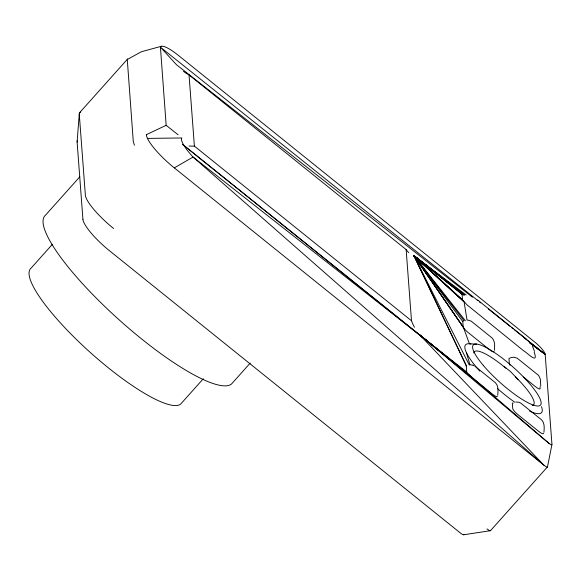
<?xml version="1.0" encoding="UTF-8"?>
<svg xmlns="http://www.w3.org/2000/svg" width="581" height="581" viewBox="0 0 581 581"><rect width="100%" height="100%" fill="white"/><g stroke="black" fill="none" stroke-linecap="round" stroke-linejoin="round"><path stroke-width="0.87" d="M80.512 112.191A25.542 5.708 41.8 0 0 79.263 114.058L77.106 141.996L82.916 219.262M540.773 386.22L540.337 379.117L538.667 375.449L517.213 358.194L513.829 357.192L510.467 357.7M547.505 466.841L551.935 444.545M494.358 350.358C494.772 346.291 495.215 341.032 492.049 337.931L471.206 321.162L467.64 320.029M497.728 395.145C498.142 391.078 498.585 385.813 495.419 382.719L474.808 366.132M543.918 432.3C544.332 428.241 544.775 422.975 541.608 419.874L520.67 403.04L518.601 402.183L515.732 402.023M178.12 134.807L166.159 125.3L160.429 47.163A24.322 5.44 41.8 0 1 178.258 55.282L534.781 342.086A13.276 2.97 41.8 0 1 545.181 354.352L551.95 444.378A4.641 1.039 41.8 0 1 548.987 443.354L468.09 373.997A6.514 1.452 41.8 0 1 466.739 372.051L466.282 365.979L414.006 255.807L463.58 294.887L462.091 294.654L462.585 300.014L467.153 304.96L523.496 350.684C526.945 352.384 538.979 365.493 534.193 352.159M161.533 46.248L141.423 51.709L127.275 59.523L133.289 141.568L134.443 145.235M79.771 112.525L127.697 58.899M79.815 176.791L45.55 215.13A125.67 28.099 41.8 0 0 116.708 317.647A125.67 28.099 41.8 0 0 231.594 383.925L250.229 363.074M52.443 244.252L31.054 268.182A101.116 22.608 41.8 0 0 88.305 350.67A101.116 22.608 41.8 0 0 180.742 403.998L203.321 378.739M490.509 530.642L547.425 466.957M146.376 134.792A35.884 8.025 41.8 0 0 174.278 167.887L193.066 157.044L466.739 372.051M146.289 134.727L166.159 125.3M466.282 365.979L466.47 365.892A6.514 1.452 41.8 0 1 466.739 365.885M463.623 534.774L490.364 530.707M147.436 138.394L181.795 137.973A32.994 7.132 42.5 0 0 193.066 157.044L543.961 465.236A4.851 1.082 41.8 0 0 547.505 466.652M470.378 364.81L472.985 365.195M476.66 344.09L469.433 343.799L463.369 327.263L414.006 255.807L466.187 295.01M473.13 365.238L473.653 365.442M529.843 343.131L545.181 354.352L514.715 330.03M529.24 342.376L545.181 354.352L523.793 337.554M504.126 366.473L510.605 371.68L518.259 379.662M464.379 294.843L414.006 255.807L466.47 365.892M464.19 294.676L414.006 255.807L469.31 365.071M464.401 295.046L414.006 255.807L463.594 327.684A6.514 1.452 41.8 0 0 468.264 332.623L489.151 349.421M548.987 443.354L419.976 335.121L182.528 144.357L468.09 373.997M463.972 294.843L414.006 255.807L463.369 327.263M463.696 294.792L414.006 255.807L462.781 321.584L463.224 326.9M472.455 297.225L176.544 64.774L160.429 47.163L477.865 300.609M479.281 301.742L480.705 302.875M488.498 309.099L510.459 326.631M511.876 327.764L513.299 328.897M462.447 294.444L414.006 255.807L464.052 320.806M462.171 294.465L414.006 255.807L465.345 320.705M477.647 299.97L526.212 339.035M183.465 71.361A57.432 47.511 -68 0 0 189.036 74.927L406.141 249.569A57.432 29.602 -40.3 0 0 408.835 252.662M523.51 377.062L535.341 386.583A6.514 1.452 41.8 0 0 540.141 388.522L540.01 386.852M189.072 145.962A57.432 29.602 -40.3 0 0 194.388 146.114L411.493 320.763A57.432 47.511 -68 0 0 414.442 327.256M174.278 167.851L543.961 465.236L419.976 335.121L469.136 375.144M469.724 375.725L419.976 335.121L470.341 376.306M419.976 335.121L492.521 394.208A6.514 1.452 41.8 0 0 497.314 396.148M462.585 300.014L414.006 255.807L464.11 301.946L467.022 320.073M462.904 300.515L414.006 255.807L463.413 301.161M532.465 346.232L534.542 351.367M466.478 352.79L469.956 364.861M406.141 249.569L411.493 320.763M189.036 74.927L194.395 146.114M79.27 114.058L85.363 195.194A36.066 8.061 41.8 0 0 113.629 228.529M77.186 142.054A24.17 5.403 41.8 0 1 77.614 140.558M515.274 376.684A39.762 8.889 41.8 0 1 532.24 405.509M473.769 352.987A39.762 8.889 41.8 0 1 506.312 368.55M490.604 530.351A4.873 1.089 41.8 0 1 487.009 528.899M82.93 219.269A34.555 7.727 41.8 0 0 91.028 232.93A33.698 7.531 41.8 0 0 109.497 250.745L460.479 533.082A4.612 1.031 41.8 0 0 463.834 534.426M462.781 321.584A6.514 1.452 41.8 0 1 463.369 321.097M493.944 351.367A6.514 1.452 41.8 0 1 489.798 349.922M541.463 406.627A50.932 11.388 41.8 0 1 529.611 411.087M514.73 402.197A50.932 11.388 41.8 0 1 497.336 388.442M479.775 371.143A50.932 11.388 41.8 0 1 470.893 344.025M509.907 358.324A6.514 1.452 41.8 0 0 508.978 358.738L509.355 363.757A6.514 1.452 41.8 0 0 509.559 364.425M510.096 365.311A6.514 1.452 41.8 0 1 509.791 364.839M543.504 433.31A6.514 1.452 41.8 0 1 538.71 431.371L517.824 414.565A6.514 1.452 41.8 0 1 512.718 408.545L512.34 403.526A6.514 1.452 41.8 0 1 513.27 403.105M483.392 365.514A45.093 10.08 41.8 0 0 540.25 405.306A45.093 10.08 41.8 0 0 496.973 354.257A45.093 10.08 41.8 0 0 483.392 365.514"/></g></svg>
